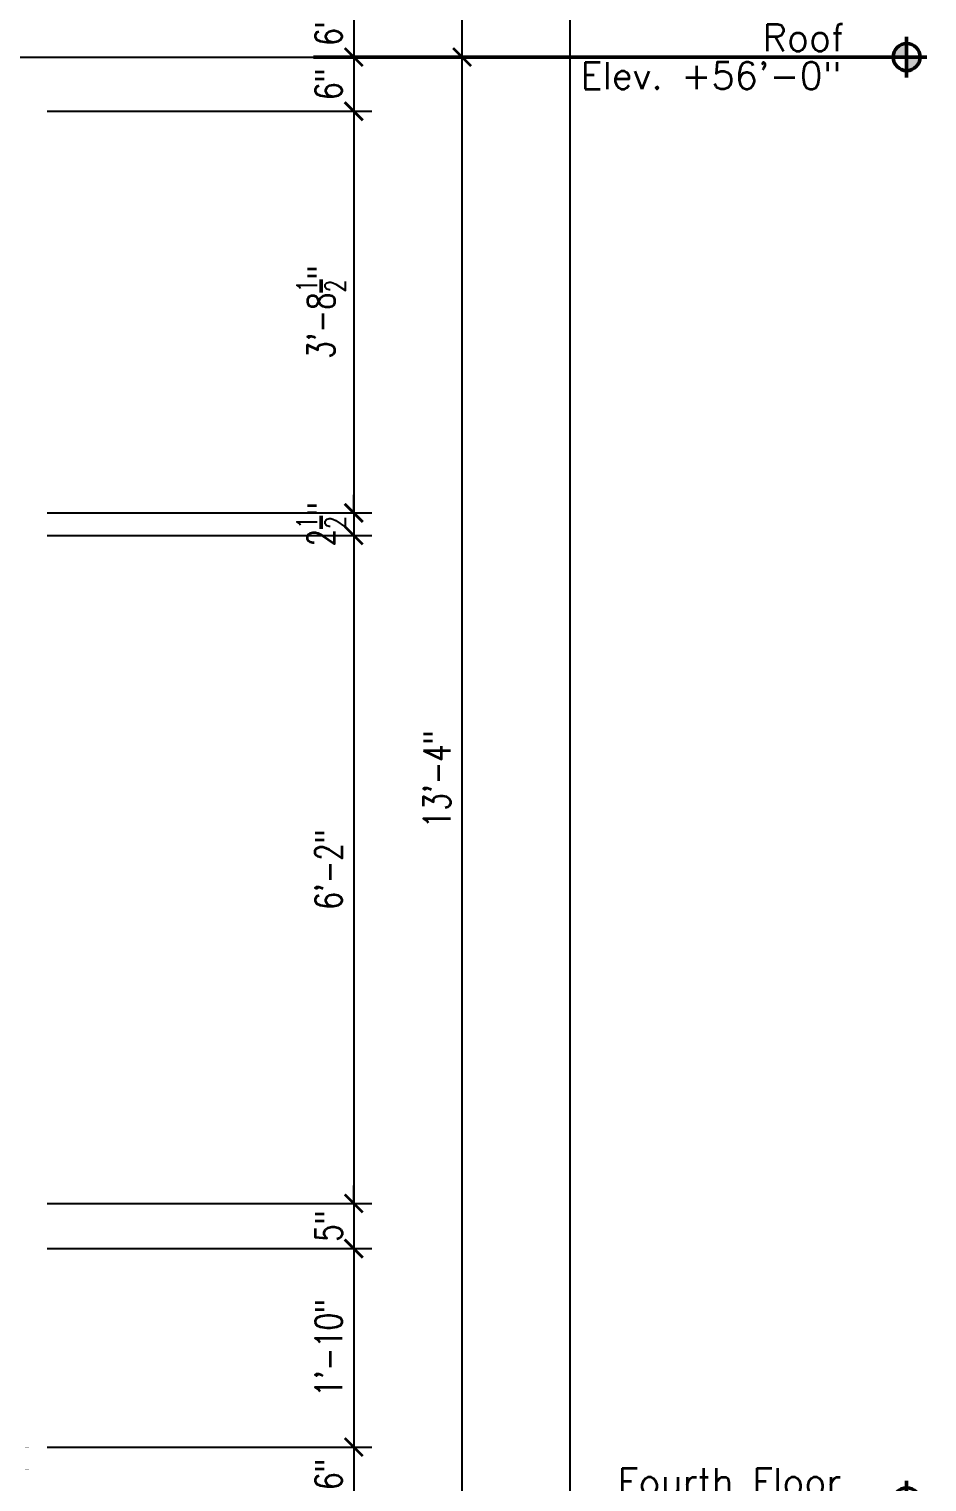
# Model space of a CAD drawing. Header units: inches. Extents: x 3850 to 5846, y -3 to 909.
# Drawn here: x 4800.3 to 4899.9, y 571.1 to 732.1 of the extents above; entities that cross this region are included whole.
import ezdxf

# ---------------------------------------------------------------- set-up
doc = ezdxf.new("R2010")
doc.units = ezdxf.units.IN
doc.header["$LTSCALE"] = 0.5
doc.header["$MEASUREMENT"] = 0
doc.layers.get('0').update_dxf_attribs({"lineweight": 18})
doc.layers.get('Defpoints').update_dxf_attribs({"color": 140, "lineweight": 18})
for name, color, linetype, lineweight in [('A-Anno-Dims', 211, 'Continuous', 18), ('A-Detl-Thin', 150, 'Continuous', 18), ('A-Detl-Wide', 213, 'Continuous', 50)]:
    doc.layers.add(name, color=color, linetype=linetype, lineweight=lineweight)
doc.styles.add('Arch-Dim', font='romans.shx', dxfattribs={"width": 0.75})
doc.styles.add('RomanS', font='romans.shx')
doc.dimstyles.new('Aec-Arch-I-96', dxfattribs={"dimscale": 96, "dimtxt": 0.09375, "dimasz": 0.0625, "dimexe": 0.0625, "dimexo": 0.0625, "dimgap": 0.03125, "dimtad": 1, "dimdec": 4, "dimzin": 3, "dimdsep": 46, "dimlunit": 4, "dimtxsty": 'Arch-Dim', "dimblk": 'ARCHTICK', "dimcen": 0.09375, "dimazin": 2, "dimtfac": 0.75, "dimtdec": 4, "dimtix": 1, "dimtmove": 2, "dimatfit": 2, "dimfxl": 1, "dimtolj": 1, "dimtzin": 0, "dimarcsym": 0})

# ---------------------------------------------------------------- blocks, each defined once
blk = doc.blocks.new('Anno_Elevation_Label_1')
at = {"linetype": 'ByBlock'}
h = blk.add_hatch(color=0, dxfattribs=at)
h.paths.add_polyline_path([(-0.7799, 0.0469), (-0.7799, 0), (-0.733, 0, 0.414214)])
h.paths.add_polyline_path([(-0.7799, 0), (-0.8268, 0, 0.414214), (-0.7799, -0.0469)])
at = {"color": 0, "linetype": 'ByBlock'}
for p, q in [((-0.7799, -0.0703), (-0.7799, 0.0703)), ((-0.8502, 0), (0, 0))]:
    blk.add_line(p, q, dxfattribs=at)
blk.add_circle((-0.7799, 0), 0.0469, dxfattribs=at)
at = {"color": 0, "linetype": 'ByBlock', "style": 'RomanS'}
for tag, p in [('LABEL', (-0.7308, 0.0207)), ('ELEVATION', (-0.7308, -0.111))]:
    blk.add_attdef(tag, p, '', height=0.0938, dxfattribs=at)
blk = doc.blocks.new('_ArchTick')
at = {"color": 0, "linetype": 'ByBlock', "const_width": 0.15}
blk.add_lwpolyline([(-0.5, -0.5), (0.5, 0.5)], dxfattribs=at)
blk = doc.blocks.new('*D155')
at = {"layer": 'A-Anno-Dims', "color": 0, "lineweight": -2, "transparency": 16777216}
for p, q in [((4802.32, 729), (4850.32, 729)), ((4848.32, 569), (4848.32, 729)), ((4802.32, 569), (4850.32, 569))]:
    blk.add_line(p, q, dxfattribs=at)
at = {"layer": 'Defpoints', "color": 0, "transparency": 16777216}
for p in [(4800.32, 729), (4848.32, 729), (4800.32, 569)]:
    blk.add_point(p, dxfattribs=at)
at = {"layer": 'A-Anno-Dims', "color": 0, "lineweight": -2, "transparency": 16777216, "xscale": 2, "yscale": 2, "zscale": 2}
for p, rotation in [((4848.32, 729), 90), ((4848.32, 569), 270)]:
    blk.add_blockref('_ArchTick', p, dxfattribs=dict(at, rotation=rotation))
at = {"layer": 'A-Anno-Dims', "color": 0, "transparency": 16777216, "insert": (4845.53, 649), "char_height": 3, "attachment_point": 5, "rotation": 90, "style": 'Arch-Dim'}
blk.add_mtext('\\A1;13\'-4"', dxfattribs=at)
blk = doc.blocks.new('*D156')
at = {"layer": 'A-Anno-Dims', "color": 0, "lineweight": -2, "transparency": 16777216}
for p, q in [((4802.32, 810.25), (4850.32, 810.25)), ((4848.32, 729), (4848.32, 810.25)), ((4802.32, 729), (4850.32, 729))]:
    blk.add_line(p, q, dxfattribs=at)
at = {"layer": 'Defpoints', "color": 0, "transparency": 16777216}
for p in [(4800.32, 810.25), (4848.32, 810.25), (4800.32, 729)]:
    blk.add_point(p, dxfattribs=at)
at = {"layer": 'A-Anno-Dims', "color": 0, "lineweight": -2, "transparency": 16777216, "xscale": 2, "yscale": 2, "zscale": 2}
for p, rotation in [((4848.32, 810.25), 90), ((4848.32, 729), 270)]:
    blk.add_blockref('_ArchTick', p, dxfattribs=dict(at, rotation=rotation))
at = {"layer": 'A-Anno-Dims', "color": 0, "transparency": 16777216, "insert": (4844.7, 769.63), "char_height": 3, "attachment_point": 5, "rotation": 90, "style": 'Arch-Dim'}
blk.add_mtext('\\A1;6\'-9{\\H0.750000x;\\S1/4;}"', dxfattribs=at)
blk = doc.blocks.new('*D157')
at = {"layer": 'A-Anno-Dims', "color": 0, "lineweight": -2, "transparency": 16777216}
for p, q in [((4802.32, 810.25), (4862.32, 810.25)), ((4860.32, 57), (4860.32, 810.25)), ((4802.32, 57), (4862.32, 57))]:
    blk.add_line(p, q, dxfattribs=at)
at = {"layer": 'Defpoints', "color": 0, "transparency": 16777216}
for p in [(4800.32, 810.25), (4860.32, 810.25), (4800.32, 57)]:
    blk.add_point(p, dxfattribs=at)
at = {"layer": 'A-Anno-Dims', "color": 0, "lineweight": -2, "transparency": 16777216, "xscale": 2, "yscale": 2, "zscale": 2}
for p, rotation in [((4860.32, 810.25), 90), ((4860.32, 57), 270)]:
    blk.add_blockref('_ArchTick', p, dxfattribs=dict(at, rotation=rotation))
at = {"layer": 'A-Anno-Dims', "color": 0, "transparency": 16777216, "insert": (4856.7, 433.63), "char_height": 3, "attachment_point": 5, "rotation": 90, "style": 'Arch-Dim'}
blk.add_mtext('\\A1;62\'-9{\\H0.750000x;\\S1/4;}"', dxfattribs=at)
blk = doc.blocks.new('*D176')
at = {"layer": 'A-Detl-Wide', "color": 0, "lineweight": -2, "transparency": 16777216}
for p, q in [((4802.32, 735), (4838.32, 735)), ((4836.32, 735), (4836.32, 729)), ((4795.82, 729), (4838.32, 729))]:
    blk.add_line(p, q, dxfattribs=at)
at = {"layer": 'Defpoints', "color": 0, "transparency": 16777216}
for p in [(4800.32, 735), (4793.82, 729), (4836.32, 729)]:
    blk.add_point(p, dxfattribs=at)
at = {"layer": 'A-Detl-Wide', "color": 0, "lineweight": -2, "transparency": 16777216, "xscale": 2, "yscale": 2, "zscale": 2}
for p, rotation in [((4836.32, 735), 90), ((4836.32, 729), 270)]:
    blk.add_blockref('_ArchTick', p, dxfattribs=dict(at, rotation=rotation))
at = {"layer": 'A-Detl-Wide', "color": 0, "transparency": 16777216, "insert": (4833.53, 732), "char_height": 3, "attachment_point": 5, "rotation": 90, "style": 'Arch-Dim'}
blk.add_mtext('\\A1;6"', dxfattribs=at)
blk = doc.blocks.new('*D177')
at = {"layer": 'A-Detl-Wide', "color": 0, "lineweight": -2, "transparency": 16777216}
for p, q in [((4795.82, 729), (4838.32, 729)), ((4836.32, 729), (4836.32, 723)), ((4802.32, 723), (4838.32, 723))]:
    blk.add_line(p, q, dxfattribs=at)
at = {"layer": 'Defpoints', "color": 0, "transparency": 16777216}
for p in [(4793.82, 729), (4800.32, 723), (4836.32, 723)]:
    blk.add_point(p, dxfattribs=at)
at = {"layer": 'A-Detl-Wide', "color": 0, "lineweight": -2, "transparency": 16777216, "xscale": 2, "yscale": 2, "zscale": 2}
for p, rotation in [((4836.32, 729), 90), ((4836.32, 723), 270)]:
    blk.add_blockref('_ArchTick', p, dxfattribs=dict(at, rotation=rotation))
at = {"layer": 'A-Detl-Wide', "color": 0, "transparency": 16777216, "insert": (4833.53, 726), "char_height": 3, "attachment_point": 5, "rotation": 90, "style": 'Arch-Dim'}
blk.add_mtext('\\A1;6"', dxfattribs=at)
blk = doc.blocks.new('*D178')
at = {"layer": 'A-Detl-Wide', "color": 0, "lineweight": -2, "transparency": 16777216}
for p, q in [((4802.32, 723), (4838.32, 723)), ((4836.32, 723), (4836.32, 678.5)), ((4802.32, 678.5), (4838.32, 678.5))]:
    blk.add_line(p, q, dxfattribs=at)
at = {"layer": 'Defpoints', "color": 0, "transparency": 16777216}
for p in [(4800.32, 723), (4800.32, 678.5), (4836.32, 678.5)]:
    blk.add_point(p, dxfattribs=at)
at = {"layer": 'A-Detl-Wide', "color": 0, "lineweight": -2, "transparency": 16777216, "xscale": 2, "yscale": 2, "zscale": 2}
for p, rotation in [((4836.32, 723), 90), ((4836.32, 678.5), 270)]:
    blk.add_blockref('_ArchTick', p, dxfattribs=dict(at, rotation=rotation))
at = {"layer": 'A-Detl-Wide', "color": 0, "transparency": 16777216, "insert": (4832.7, 700.75), "char_height": 3, "attachment_point": 5, "rotation": 90, "style": 'Arch-Dim'}
blk.add_mtext('\\A1;3\'-8{\\H0.750000x;\\S1/2;}"', dxfattribs=at)
blk = doc.blocks.new('*D179')
at = {"layer": 'A-Detl-Wide', "color": 0, "lineweight": -2, "transparency": 16777216}
for p, q in [((4836.32, 678.5), (4836.32, 680.5)), ((4802.32, 678.5), (4838.32, 678.5)), ((4836.32, 678.5), (4836.32, 676)), ((4802.32, 676), (4838.32, 676)), ((4836.32, 676), (4836.32, 674))]:
    blk.add_line(p, q, dxfattribs=at)
at = {"layer": 'Defpoints', "color": 0, "transparency": 16777216}
for p in [(4800.32, 678.5), (4800.32, 676), (4836.32, 676)]:
    blk.add_point(p, dxfattribs=at)
at = {"layer": 'A-Detl-Wide', "color": 0, "lineweight": -2, "transparency": 16777216, "xscale": 2, "yscale": 2, "zscale": 2}
for p, rotation in [((4836.32, 678.5), 270), ((4836.32, 676), 90)]:
    blk.add_blockref('_ArchTick', p, dxfattribs=dict(at, rotation=rotation))
at = {"layer": 'A-Detl-Wide', "color": 0, "transparency": 16777216, "insert": (4832.7, 677.25), "char_height": 3, "attachment_point": 5, "rotation": 90, "style": 'Arch-Dim'}
blk.add_mtext('\\A1;2{\\H0.750000x;\\S1/2;}"', dxfattribs=at)
blk = doc.blocks.new('*D180')
at = {"layer": 'A-Detl-Wide', "color": 0, "lineweight": -2, "transparency": 16777216}
for p, q in [((4802.32, 676), (4838.32, 676)), ((4836.32, 676), (4836.32, 602)), ((4802.32, 602), (4838.32, 602))]:
    blk.add_line(p, q, dxfattribs=at)
at = {"layer": 'Defpoints', "color": 0, "transparency": 16777216}
for p in [(4800.32, 676), (4800.32, 602), (4836.32, 602)]:
    blk.add_point(p, dxfattribs=at)
at = {"layer": 'A-Detl-Wide', "color": 0, "lineweight": -2, "transparency": 16777216, "xscale": 2, "yscale": 2, "zscale": 2}
for p, rotation in [((4836.32, 676), 90), ((4836.32, 602), 270)]:
    blk.add_blockref('_ArchTick', p, dxfattribs=dict(at, rotation=rotation))
at = {"layer": 'A-Detl-Wide', "color": 0, "transparency": 16777216, "insert": (4833.53, 639), "char_height": 3, "attachment_point": 5, "rotation": 90, "style": 'Arch-Dim'}
blk.add_mtext('\\A1;6\'-2"', dxfattribs=at)
blk = doc.blocks.new('*D181')
at = {"layer": 'A-Detl-Wide', "color": 0, "lineweight": -2, "transparency": 16777216}
for p, q in [((4836.32, 602), (4836.32, 604)), ((4802.32, 602), (4838.32, 602)), ((4836.32, 602), (4836.32, 597)), ((4802.32, 597), (4838.32, 597)), ((4836.32, 597), (4836.32, 595))]:
    blk.add_line(p, q, dxfattribs=at)
at = {"layer": 'Defpoints', "color": 0, "transparency": 16777216}
for p in [(4800.32, 602), (4800.32, 597), (4836.32, 597)]:
    blk.add_point(p, dxfattribs=at)
at = {"layer": 'A-Detl-Wide', "color": 0, "lineweight": -2, "transparency": 16777216, "xscale": 2, "yscale": 2, "zscale": 2}
for p, rotation in [((4836.32, 602), 270), ((4836.32, 597), 90)]:
    blk.add_blockref('_ArchTick', p, dxfattribs=dict(at, rotation=rotation))
at = {"layer": 'A-Detl-Wide', "color": 0, "transparency": 16777216, "insert": (4833.53, 599.5), "char_height": 3, "attachment_point": 5, "rotation": 90, "style": 'Arch-Dim'}
blk.add_mtext('\\A1;5"', dxfattribs=at)
blk = doc.blocks.new('*D182')
at = {"layer": 'A-Detl-Wide', "color": 0, "lineweight": -2, "transparency": 16777216}
for p, q in [((4802.32, 597), (4838.32, 597)), ((4836.32, 597), (4836.32, 575)), ((4802.32, 575), (4838.32, 575))]:
    blk.add_line(p, q, dxfattribs=at)
at = {"layer": 'Defpoints', "color": 0, "transparency": 16777216}
for p in [(4800.32, 597), (4800.32, 575), (4836.32, 575)]:
    blk.add_point(p, dxfattribs=at)
at = {"layer": 'A-Detl-Wide', "color": 0, "lineweight": -2, "transparency": 16777216, "xscale": 2, "yscale": 2, "zscale": 2}
for p, rotation in [((4836.32, 597), 90), ((4836.32, 575), 270)]:
    blk.add_blockref('_ArchTick', p, dxfattribs=dict(at, rotation=rotation))
at = {"layer": 'A-Detl-Wide', "color": 0, "transparency": 16777216, "insert": (4833.53, 586), "char_height": 3, "attachment_point": 5, "rotation": 90, "style": 'Arch-Dim'}
blk.add_mtext('\\A1;1\'-10"', dxfattribs=at)
blk = doc.blocks.new('*D183')
at = {"layer": 'A-Detl-Wide', "color": 0, "lineweight": -2, "transparency": 16777216}
for p, q in [((4802.32, 575), (4838.32, 575)), ((4836.32, 575), (4836.32, 569)), ((4795.82, 569), (4838.32, 569))]:
    blk.add_line(p, q, dxfattribs=at)
at = {"layer": 'Defpoints', "color": 0, "transparency": 16777216}
for p in [(4800.32, 575), (4793.82, 569), (4836.32, 569)]:
    blk.add_point(p, dxfattribs=at)
at = {"layer": 'A-Detl-Wide', "color": 0, "lineweight": -2, "transparency": 16777216, "xscale": 2, "yscale": 2, "zscale": 2}
for p, rotation in [((4836.32, 575), 90), ((4836.32, 569), 270)]:
    blk.add_blockref('_ArchTick', p, dxfattribs=dict(at, rotation=rotation))
at = {"layer": 'A-Detl-Wide', "color": 0, "transparency": 16777216, "insert": (4833.53, 572), "char_height": 3, "attachment_point": 5, "rotation": 90, "style": 'Arch-Dim'}
blk.add_mtext('\\A1;6"', dxfattribs=at)

msp = doc.modelspace()

# ---------------------------------------------------------------- linework, layer by layer
at = {"layer": 'A-Detl-Thin', "const_width": 0.01111}
msp.add_lwpolyline([(4799.8859, 572.55692), (4800.31978, 572.55692), (4800.31978, 574.99998), (4799.8859, 574.99998)], dxfattribs=at)
at = {"layer": 'A-Detl-Wide'}
msp.add_line((4874.98167, 728.99998), (4831.84716, 728.99998), dxfattribs=at)

# ---------------------------------------------------------------- block references
ref = msp.add_blockref('Anno_Elevation_Label_1', (4872.65185, 728.99998), dxfattribs=dict(at, xscale=-32, yscale=32, zscale=32))
ref.add_attrib('ELEVATION', ' Elev. +56\'-0"', (4859.38481, 725.44866), dxfattribs={"layer": '0', "color": 0, "linetype": 'ByBlock', "height": 3, "style": 'RomanS'})
ref.add_attrib('LABEL', 'Roof', (4881.63832, 729.66308), dxfattribs={"layer": '0', "color": 0, "linetype": 'ByBlock', "height": 3, "style": 'RomanS'})
ref = msp.add_blockref('Anno_Elevation_Label_1', (4872.65185, 568.99998), dxfattribs=dict(at, xscale=-32, yscale=32, zscale=32))
ref.add_attrib('ELEVATION', ' Elev. +42\'-8"', (4859.38481, 565.44866), dxfattribs={"layer": '0', "color": 0, "linetype": 'ByBlock', "height": 3, "style": 'RomanS'})
ref.add_attrib('LABEL', 'Fourth Floor', (4865.56359, 569.66308), dxfattribs={"layer": '0', "color": 0, "linetype": 'ByBlock', "height": 3, "style": 'RomanS'})

# ---------------------------------------------------------------- dimensions: what is measured, and where the dimension line sits
at = {"layer": 'A-Anno-Dims'}
for base, p1, p2, picture, middle in [((4848.32036, 810.24998), (4800.32002, 729.00438), (4800.32002, 810.24998), '*D156', (4844.69536, 769.62718)), ((4860.32058, 810.24998), (4800.32002, 57.00008), (4800.32002, 810.24998), '*D157', (4856.69558, 433.62503)), ((4848.32036, 729.00438), (4800.32002, 569.00438), (4800.32002, 729.00438), '*D155', (4845.53464, 649.00438))]:
    dim = msp.add_linear_dim(base=base, p1=p1, p2=p2, angle=90, dimstyle='Aec-Arch-I-96', override={"dimscale": 32}, dxfattribs=at)
    dim.commit()
    dim.dimension.update_dxf_attribs({"geometry": picture, "text_midpoint": middle})
at = {"layer": 'A-Detl-Wide'}
for base, p1, p2, picture, middle in [((4836.32013, 729.00268), (4800.31991, 734.99998), (4793.81906, 729.00268), '*D176', (4833.53442, 732.00133)), ((4836.32013, 722.99998), (4793.81906, 729.00268), (4800.31991, 722.99998), '*D177', (4833.53442, 726.00133)), ((4836.32013, 678.50268), (4800.31991, 722.99998), (4800.31991, 678.50268), '*D178', (4832.69513, 700.75133)), ((4836.32013, 676.00268), (4800.31991, 678.50268), (4800.31991, 676.00268), '*D179', (4832.69513, 677.25268)), ((4836.32013, 601.99998), (4800.31991, 676.00268), (4800.31991, 601.99998), '*D180', (4833.53442, 639.00133)), ((4836.32013, 596.99998), (4800.31991, 601.99998), (4800.31991, 596.99998), '*D181', (4833.53442, 599.49998)), ((4836.32013, 574.99998), (4800.31991, 596.99998), (4800.31991, 574.99998), '*D182', (4833.53442, 585.99998)), ((4836.32013, 569.00268), (4800.31991, 574.99998), (4793.81906, 569.00268), '*D183', (4833.53442, 572.00133))]:
    dim = msp.add_linear_dim(base=base, p1=p1, p2=p2, angle=90, dimstyle='Aec-Arch-I-96', override={"dimscale": 32}, dxfattribs=at)
    dim.commit()
    dim.dimension.update_dxf_attribs({"geometry": picture, "text_midpoint": middle})

doc.saveas('drawing.dxf')
